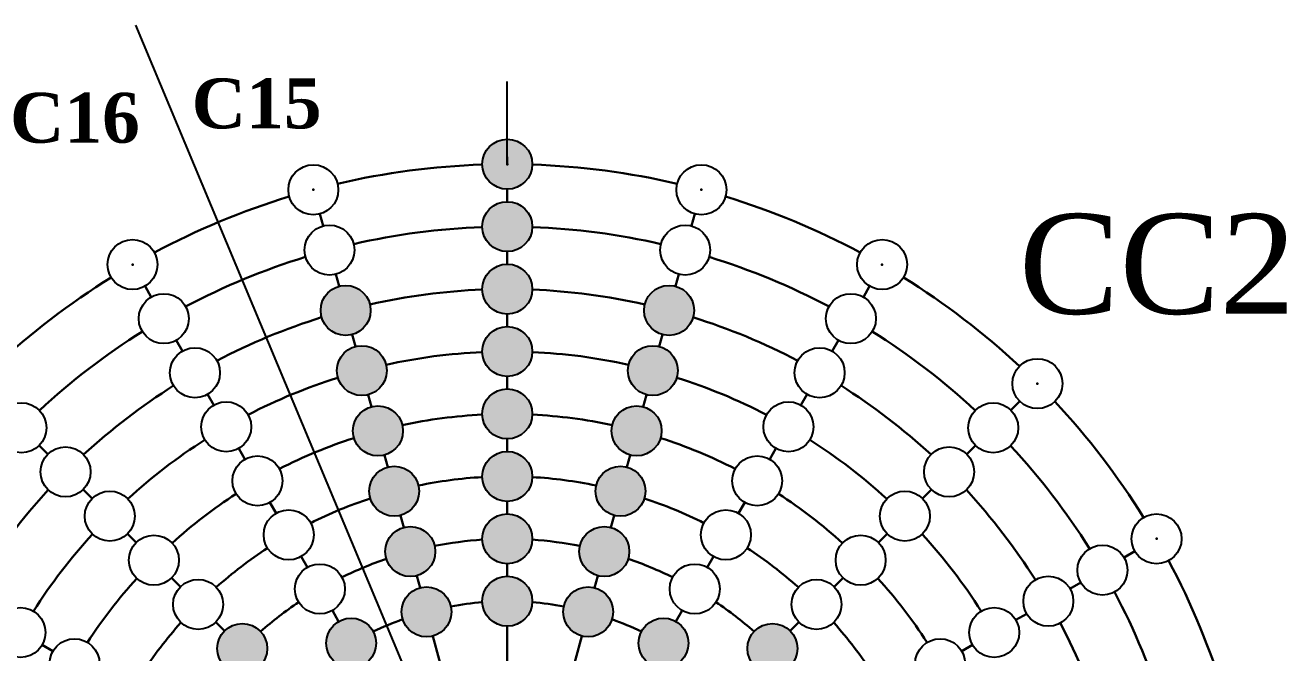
# Model space of a CAD drawing. Header units: inches. Extents: x 53 to 275, y 28 to 179.
# Drawn here: x 186.44 to 211.68, y 52.46 to 65.03 of the extents above; entities that cross this region are included whole.
import ezdxf

# ---------------------------------------------------------------- set-up
doc = ezdxf.new("R2010")
doc.units = ezdxf.units.IN
doc.header["$MEASUREMENT"] = 0

msp = doc.modelspace()

# ---------------------------------------------------------------- hatches: boundary and pattern name
h = msp.add_hatch(color=4)
h.set_gradient(color1=(242, 238, 13), color2=(243, 240, 32), one_color=1, tint=0.54)
h.paths.add_polyline_path([(196.583, 62.246, 1), (195.583, 62.246, 1)])
h.paths.add_polyline_path([(196.583, 60.996, 1), (195.583, 60.996, 1)])
h.paths.add_polyline_path([(196.583, 59.746, 1), (195.583, 59.746, 1)])
h.paths.add_polyline_path([(196.583, 58.496, 1), (195.583, 58.496, 1)])
h.paths.add_polyline_path([(196.583, 57.246, 1), (195.583, 57.246, 1)])
h.paths.add_polyline_path([(196.583, 55.996, 1), (195.583, 55.996, 1)])
h.paths.add_polyline_path([(196.583, 54.746, 1), (195.583, 54.746, 1)])
h.paths.add_polyline_path([(196.583, 53.496, 1), (195.583, 53.496, 1)])
h.paths.add_polyline_path([(193.348, 59.32, 1), (192.348, 59.32, 1)])
h.paths.add_polyline_path([(193.672, 58.113, 1), (192.672, 58.113, 1)])
h.paths.add_polyline_path([(193.995, 56.906, 1), (192.995, 56.906, 1)])
h.paths.add_polyline_path([(194.319, 55.698, 1), (193.319, 55.698, 1)])
h.paths.add_polyline_path([(194.642, 54.491, 1), (193.642, 54.491, 1)])
h.paths.add_polyline_path([(194.966, 53.283, 1), (193.966, 53.283, 1)])
h.paths.add_polyline_path([(199.819, 59.32, 1), (198.819, 59.32, 1)])
h.paths.add_polyline_path([(199.495, 58.113, 1), (198.495, 58.113, 1)])
h.paths.add_polyline_path([(199.171, 56.906, 1), (198.171, 56.906, 1)])
h.paths.add_polyline_path([(198.848, 55.698, 1), (197.848, 55.698, 1)])
h.paths.add_polyline_path([(198.524, 54.491, 1), (197.524, 54.491, 1)])
h.paths.add_polyline_path([(198.201, 53.283, 1), (197.201, 53.283, 1)])
h = msp.add_hatch(color=4)
h.set_gradient(color1=(242, 238, 13), color2=(243, 240, 32), one_color=1, tint=0.54)
h.paths.add_polyline_path([(191.171, 50.371, 1), (190.171, 50.371, 1)])
h.paths.add_polyline_path([(190.088, 50.996, 1), (189.088, 50.996, 1)])
h.paths.add_polyline_path([(189.006, 51.621, 1), (188.006, 51.621, 1)])
h.paths.add_polyline_path([(192.164, 51.666, 1), (191.164, 51.666, 1)])
h.paths.add_polyline_path([(191.28, 52.55, 1), (190.28, 52.55, 1)])
h.paths.add_polyline_path([(193.458, 52.659, 1), (192.458, 52.659, 1)])
h.paths.add_polyline_path([(190.546, 48.864, 1), (189.546, 48.864, 1)])
h.paths.add_polyline_path([(189.339, 49.187, 1), (188.339, 49.187, 1)])
h.paths.add_polyline_path([(190.333, 47.246, 1), (189.333, 47.246, 1)])
h = msp.add_hatch(color=4)
h.set_gradient(color1=(242, 238, 13), color2=(243, 240, 32), one_color=1, tint=0.54)
h.paths.add_polyline_path([(201.996, 50.371, 1), (200.996, 50.371, 1)])
h.paths.add_polyline_path([(203.078, 50.996, 1), (202.078, 50.996, 1)])
h.paths.add_polyline_path([(204.161, 51.621, 1), (203.161, 51.621, 1)])
h.paths.add_polyline_path([(203.828, 49.187, 1), (202.828, 49.187, 1)])
h.paths.add_polyline_path([(202.62, 48.864, 1), (201.62, 48.864, 1)])
h.paths.add_polyline_path([(202.833, 47.246, 1), (201.833, 47.246, 1)])
h.paths.add_polyline_path([(201.003, 51.666, 1), (200.003, 51.666, 1)])
h.paths.add_polyline_path([(201.887, 52.55, 1), (200.887, 52.55, 1)])
h.paths.add_polyline_path([(199.708, 52.659, 1), (198.708, 52.659, 1)])

# ---------------------------------------------------------------- linework, layer by layer
at = {"color": 1}
msp.add_line((196.083, 47.241), (188.651, 65.029), dxfattribs=at)
at = {"color": 4}
msp.add_line((196.083, 62.246), (196.082, 63.904), dxfattribs=at)
at = {"lineweight": 30}
for p, q in [((196.083, 62.396), (196.083, 62.246)), ((196.083, 61.746), (196.083, 61.496)), ((192.395, 61.011), (192.33, 61.252)), ((199.771, 61.011), (199.836, 61.252)), ((196.083, 60.496), (196.083, 60.246)), ((192.719, 59.803), (192.654, 60.045)), ((199.448, 59.803), (199.513, 60.045)), ((188.958, 59.587), (188.833, 59.804)), ((203.333, 59.804), (203.208, 59.587)), ((196.083, 59.246), (196.083, 58.996)), ((193.042, 58.596), (192.977, 58.837)), ((199.124, 58.596), (199.189, 58.837)), ((189.583, 58.505), (189.458, 58.721)), ((202.708, 58.721), (202.583, 58.505)), ((196.083, 57.996), (196.083, 57.746)), ((190.208, 57.422), (190.083, 57.639)), ((193.366, 57.389), (193.301, 57.63)), ((198.801, 57.389), (198.866, 57.63)), ((202.083, 57.639), (201.958, 57.422)), ((206.336, 57.499), (206.16, 57.323)), ((186.714, 56.615), (186.891, 56.439)), ((190.833, 56.34), (190.708, 56.556)), ((196.083, 56.746), (196.083, 56.496)), ((201.458, 56.556), (201.333, 56.34)), ((205.452, 56.615), (205.276, 56.439)), ((193.689, 56.181), (193.625, 56.423)), ((198.477, 56.181), (198.542, 56.423)), ((187.598, 55.732), (187.775, 55.555)), ((204.569, 55.732), (204.392, 55.555)), ((191.458, 55.257), (191.333, 55.474)), ((196.083, 55.496), (196.083, 55.246)), ((200.833, 55.474), (200.708, 55.257)), ((194.013, 54.974), (193.948, 55.215)), ((198.154, 54.974), (198.219, 55.215)), ((188.482, 54.848), (188.659, 54.671)), ((203.685, 54.848), (203.508, 54.671)), ((192.083, 54.175), (191.958, 54.391)), ((200.208, 54.391), (200.083, 54.175)), ((208.424, 54.371), (208.641, 54.496)), ((196.083, 54.246), (196.083, 53.996)), ((189.366, 53.964), (189.543, 53.787)), ((194.336, 53.766), (194.272, 54.008)), ((197.83, 53.766), (197.895, 54.008)), ((202.801, 53.964), (202.624, 53.787)), ((207.342, 53.746), (207.558, 53.871)), ((192.708, 53.092), (192.583, 53.309)), ((199.583, 53.309), (199.458, 53.092)), ((190.25, 53.08), (190.426, 52.903)), ((201.917, 53.08), (201.74, 52.903)), ((206.259, 53.121), (206.476, 53.246)), ((194.919, 51.593), (194.595, 52.8)), ((196.083, 52.996), (196.083, 51.746)), ((197.248, 51.593), (197.572, 52.8)), ((186.99, 52.496), (186.774, 52.621)), ((205.177, 52.496), (205.393, 52.621))]:
    msp.add_line(p, q, dxfattribs=at)
at = {"color": 4}
for centre in [(196.083, 62.246), (192.201, 61.735), (199.966, 61.735), (196.083, 60.996), (192.525, 60.528), (199.642, 60.528), (188.583, 60.237), (203.583, 60.237), (196.083, 59.746), (189.208, 59.154), (192.848, 59.32), (199.319, 59.32), (202.958, 59.154), (196.083, 58.496), (189.833, 58.072), (193.172, 58.113), (198.995, 58.113), (202.333, 58.072), (206.69, 57.853), (196.083, 57.246), (186.361, 56.969), (190.458, 56.989), (193.495, 56.906), (198.671, 56.906), (201.708, 56.989), (205.806, 56.969), (187.244, 56.085), (204.922, 56.085), (191.083, 55.907), (196.083, 55.996), (201.083, 55.907), (193.819, 55.698), (198.348, 55.698), (188.128, 55.201), (204.038, 55.201), (191.708, 54.824), (200.458, 54.824), (196.083, 54.746), (209.074, 54.746), (189.012, 54.317), (194.142, 54.491), (198.024, 54.491), (203.154, 54.317), (207.991, 54.121), (192.333, 53.742), (199.833, 53.742), (189.896, 53.434), (194.466, 53.283), (196.083, 53.496), (197.701, 53.283), (202.27, 53.434), (206.909, 53.496), (186.341, 52.871), (205.826, 52.871), (190.78, 52.55), (192.958, 52.659), (199.208, 52.659), (201.387, 52.55), (187.423, 52.246), (204.744, 52.246)]:
    msp.add_circle(centre, 0.5, dxfattribs=at)
at = {"lineweight": 30}
for radius, start, end in [(15, 91.9099, 103.0901), (15, 76.9099, 88.0901), (15, 106.9099, 118.0901), (15, 61.9099, 73.0901), (13.75, 92.0836, 102.9164), (13.75, 77.0836, 87.9164), (13.75, 107.0836, 117.9164), (13.75, 62.0836, 72.9164), (15, 121.9099, 133.0901), (15, 46.9099, 58.0901), (12.5, 92.292, 102.708), (12.5, 77.292, 87.708), (12.5, 107.292, 117.708), (12.5, 62.292, 72.708), (13.75, 122.0836, 132.9164), (13.75, 47.0836, 57.9164), (11.25, 92.5467, 102.4533), (11.25, 77.5467, 87.4533), (12.5, 122.292, 132.708), (11.25, 107.5467, 117.4533), (11.25, 62.5467, 72.4533), (12.5, 47.292, 57.708), (15, 31.9099, 43.0901), (10, 92.8651, 102.1349), (10, 77.8651, 87.1349), (11.25, 122.5467, 132.4533), (10, 107.8651, 117.1349), (10, 62.8651, 72.1349), (11.25, 47.5467, 57.4533), (13.75, 32.0836, 42.9164), (8.75, 93.2745, 101.7255), (8.75, 78.2745, 86.7255), (12.5, 137.292, 147.708), (10, 122.8651, 132.1349), (8.75, 108.2745, 116.7255), (8.75, 63.2745, 71.7255), (10, 47.8651, 57.1349), (12.5, 32.292, 42.708), (11.25, 137.5467, 147.4533), (11.25, 32.5467, 42.4533), (8.75, 123.2745, 131.7255), (7.5, 93.8204, 101.1796), (7.5, 78.8204, 86.1796), (8.75, 48.2745, 56.7255), (7.5, 108.8204, 116.1796), (7.5, 63.8204, 71.1796), (15, 16.9099, 28.0901), (10, 137.8651, 147.1349), (10, 32.8651, 42.1349), (13.75, 17.0836, 27.9164), (7.5, 123.8204, 131.1796), (6.25, 94.5849, 100.4151), (6.25, 79.5849, 85.4151), (7.5, 48.8204, 56.1796), (8.75, 138.2745, 146.7255), (6.25, 109.5849, 115.4151), (6.25, 64.5849, 70.4151), (8.75, 33.2745, 41.7255), (12.5, 17.292, 27.708)]:
    msp.add_arc((196.083, 47.246), radius, start, end, dxfattribs=at)
for p in [(196.083, 62.246), (192.201, 61.735), (199.966, 61.735), (188.583, 60.237), (203.583, 60.237), (206.69, 57.853), (209.074, 54.746)]:
    msp.add_point(p, dxfattribs=at)

# ---------------------------------------------------------------- texts
at = {"color": 1, "attachment_point": 1}
for s, insert, char_height, width in [('{\\fTimes New Roman|b1|i0|c0|p18;C15}', (189.765, 63.964), 1, 3.02513), ('{\\fTimes New Roman|b1|i0|c0|p18;C16}', (186.129, 63.677), 1, 2.68846), ('{\\fTimes New Roman|b0|i0|c0|p18;\\Q1;CC2}', (206.303, 61.252), 2, 6.93401)]:
    msp.add_mtext(s, dxfattribs=dict(at, insert=insert, char_height=char_height, width=width))

doc.saveas('drawing.dxf')
